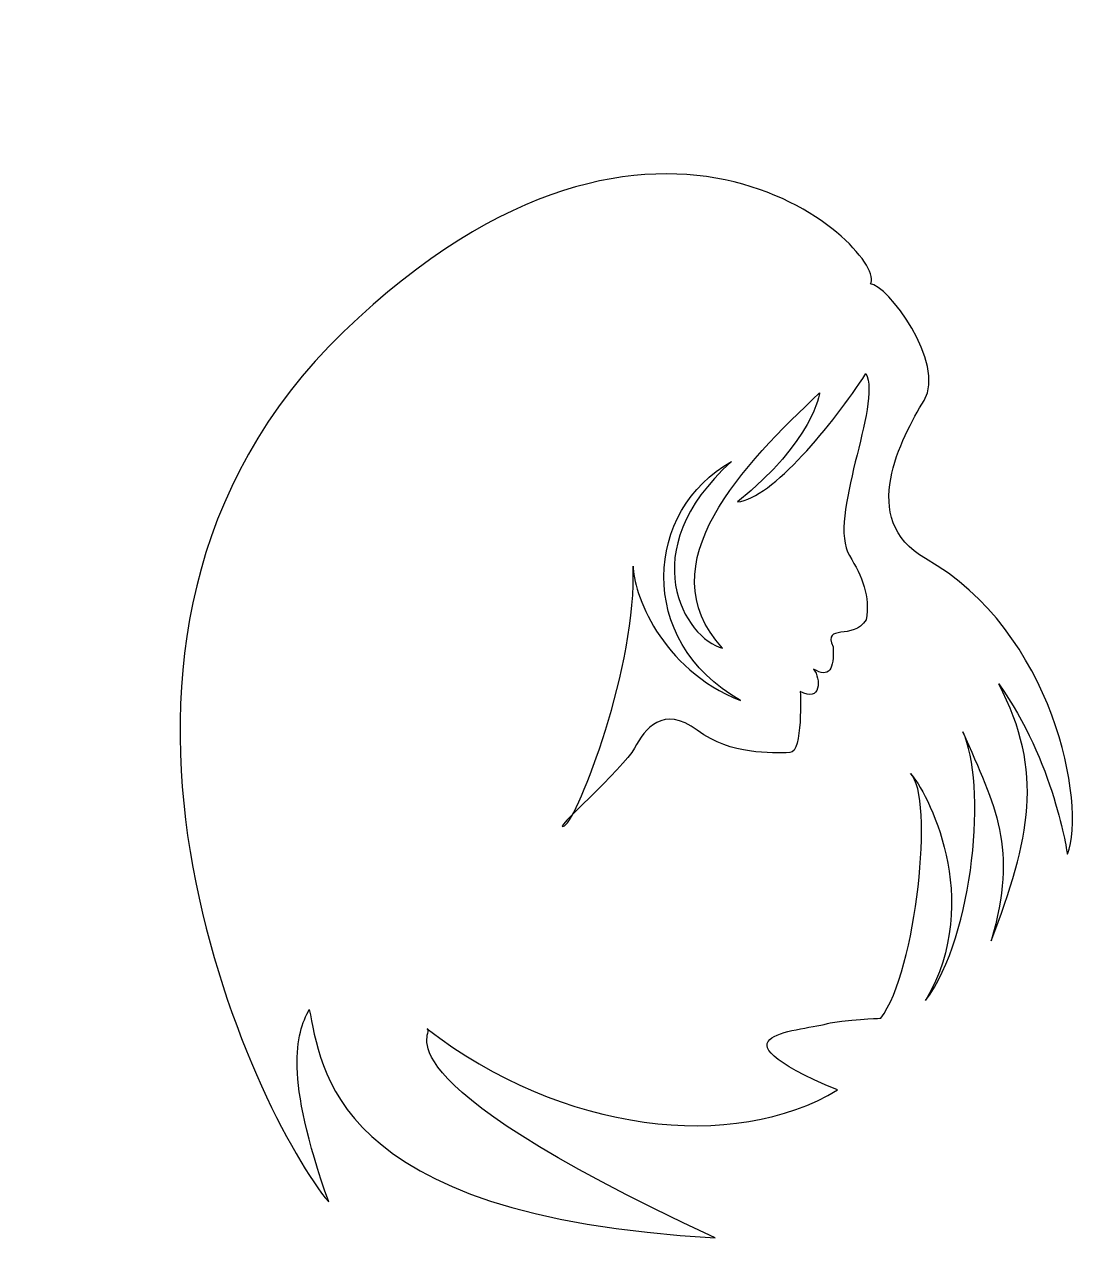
# Model space of a CAD drawing. Header units: centimetres. Extents: x -7.8 to 6, y -6.9 to 8.9.
import ezdxf

# ---------------------------------------------------------------- set-up
doc = ezdxf.new("R2010")
doc.units = ezdxf.units.CM
doc.header["$MEASUREMENT"] = 0
doc.layers.add('Camada 1', color=7, linetype='Continuous')

msp = doc.modelspace()

# ---------------------------------------------------------------- linework, layer by layer
at = {"layer": 'Camada 1'}
for points, knots in [([(4.83971, 0.28328), (5.44079, -0.86067), (5.2468, -1.73316), (4.74274, -3.05163), (4.74274, -3.05163), (5.09175, -1.83013), (4.80095, -1.32596), (4.37433, -0.33714), (4.37433, -0.33714), (4.6845, -0.99635), (4.52943, -2.974), (3.88964, -3.82718), (3.88964, -3.82718), (4.66521, -2.50871), (3.88964, -1.09332), (3.69567, -0.88004), (3.69567, -0.88004), (4.00592, -1.19032), (3.77327, -3.43938), (3.30787, -4.05983), (3.30787, -4.05983), (3.30787, -4.05983), (3.07533, -4.05983), (2.64879, -4.11796), (2.64879, -4.11796), (2.29978, -4.23432), (0.94244, -4.23432), (2.74568, -4.99053), (2.74568, -4.99053), (1.40784, -5.80486), (-0.84125, -5.55282), (-2.58639, -4.19559), (-2.58639, -4.19559), (-2.45063, -4.23435), (-3.43946, -4.77725), (1.15569, -6.91008), (1.15569, -6.91008), (-3.86607, -6.6387), (-3.96298, -4.66091), (-4.11811, -3.94347), (-4.11811, -3.94347), (-4.29263, -4.27304), (-4.4477, -4.79665), (-3.86604, -6.44468), (-3.86604, -6.44468), (-4.77729, -5.37825), (-7.82143, 0.86494), (-3.67213, 4.85914), (-3.67213, 4.85914), (0.47709, 8.85334), (3.42423, 5.84799), (3.17222, 5.47959), (3.17222, 5.47959), (3.3855, 5.47959), (4.16105, 4.452), (3.87019, 3.96721), (3.87019, 3.96721), (3.57939, 3.48244), (2.9977, 2.41609), (3.88964, 1.91203), (3.88964, 1.91203), (5.5508, 0.97326), (5.98361, -1.28723), (5.73156, -1.92705), (5.73156, -1.92705), (5.73156, -1.92705), (5.55704, -0.70555), (4.83971, 0.28328)], [0, 0, 0, 0, 0.05555556, 0.05555556, 0.05555556, 0.05555556, 0.11111111, 0.11111111, 0.11111111, 0.11111111, 0.16666667, 0.16666667, 0.16666667, 0.16666667, 0.22222222, 0.22222222, 0.22222222, 0.22222222, 0.27777778, 0.27777778, 0.27777778, 0.27777778, 0.33333333, 0.33333333, 0.33333333, 0.33333333, 0.38888889, 0.38888889, 0.38888889, 0.38888889, 0.44444444, 0.44444444, 0.44444444, 0.44444444, 0.5, 0.5, 0.5, 0.5, 0.55555556, 0.55555556, 0.55555556, 0.55555556, 0.61111111, 0.61111111, 0.61111111, 0.61111111, 0.66666667, 0.66666667, 0.66666667, 0.66666667, 0.72222222, 0.72222222, 0.72222222, 0.72222222, 0.77777778, 0.77777778, 0.77777778, 0.77777778, 0.83333333, 0.83333333, 0.83333333, 0.83333333, 0.88888889, 0.88888889, 0.88888889, 0.88888889, 1, 1, 1, 1]), ([(-0.80251, -1.55867), (-1.01825, -1.67853), (-0.02694, -0.80246), (0.10879, -0.55045), (0.10879, -0.55045), (0.24444, -0.29843), (0.47709, 0.01176), (0.9231, -0.3178), (0.9231, -0.3178), (1.36895, -0.64737), (1.89163, -0.6086), (2.12523, -0.6086), (2.12523, -0.6086), (2.29975, -0.6086), (2.26099, 0.18634), (2.26099, 0.18634), (2.26099, 0.18634), (2.53229, 0.03121), (2.5324, 0.35332), (2.4354, 0.47712), (2.4354, 0.47712), (2.63543, 0.35332), (2.70628, 0.47455), (2.68691, 0.76536), (2.68691, 0.76536), (2.55115, 1.07564), (2.95303, 0.84262), (3.11612, 1.11731), (3.11612, 1.11731), (3.17621, 1.41774), (3.06463, 1.68386), (2.9008, 1.95075), (2.9008, 1.95075), (2.60595, 2.43115), (3.32733, 3.92843), (3.11408, 4.3162), (3.11408, 4.3162), (2.68755, 3.65702), (1.8925, 2.68745), (1.4466, 2.64872), (1.4466, 2.64872), (2.43543, 3.44366), (2.51306, 4.06419), (2.51306, 4.06419), (2.51306, 4.06419), (1.54349, 3.15289), (0.24442, 1.83449), (1.25272, 0.74864), (1.25272, 0.74864), (0.76795, 0.86492), (0.0699, 2.00888), (1.369, 3.17225), (1.369, 3.17225), (0.24449, 2.5518), (0.10884, 0.84556), (1.48544, 0.06998), (1.48544, 0.06998), (0.43838, 0.47715), (0.08934, 1.48537), (0.08934, 1.81501), (0.08934, 1.81501), (0.14756, 0.5354), (-0.62802, -1.46168), (-0.80251, -1.55867)], [0, 0, 0, 0, 0.05882353, 0.05882353, 0.05882353, 0.05882353, 0.11764706, 0.11764706, 0.11764706, 0.11764706, 0.17647059, 0.17647059, 0.17647059, 0.17647059, 0.23529412, 0.23529412, 0.23529412, 0.23529412, 0.29411765, 0.29411765, 0.29411765, 0.29411765, 0.35294118, 0.35294118, 0.35294118, 0.35294118, 0.41176471, 0.41176471, 0.41176471, 0.41176471, 0.47058824, 0.47058824, 0.47058824, 0.47058824, 0.52941176, 0.52941176, 0.52941176, 0.52941176, 0.58823529, 0.58823529, 0.58823529, 0.58823529, 0.64705882, 0.64705882, 0.64705882, 0.64705882, 0.70588235, 0.70588235, 0.70588235, 0.70588235, 0.76470588, 0.76470588, 0.76470588, 0.76470588, 0.82352941, 0.82352941, 0.82352941, 0.82352941, 0.88235294, 0.88235294, 0.88235294, 0.88235294, 1, 1, 1, 1])]:
    msp.add_open_spline(points, degree=3, knots=knots, dxfattribs=at)

doc.saveas('drawing.dxf')
